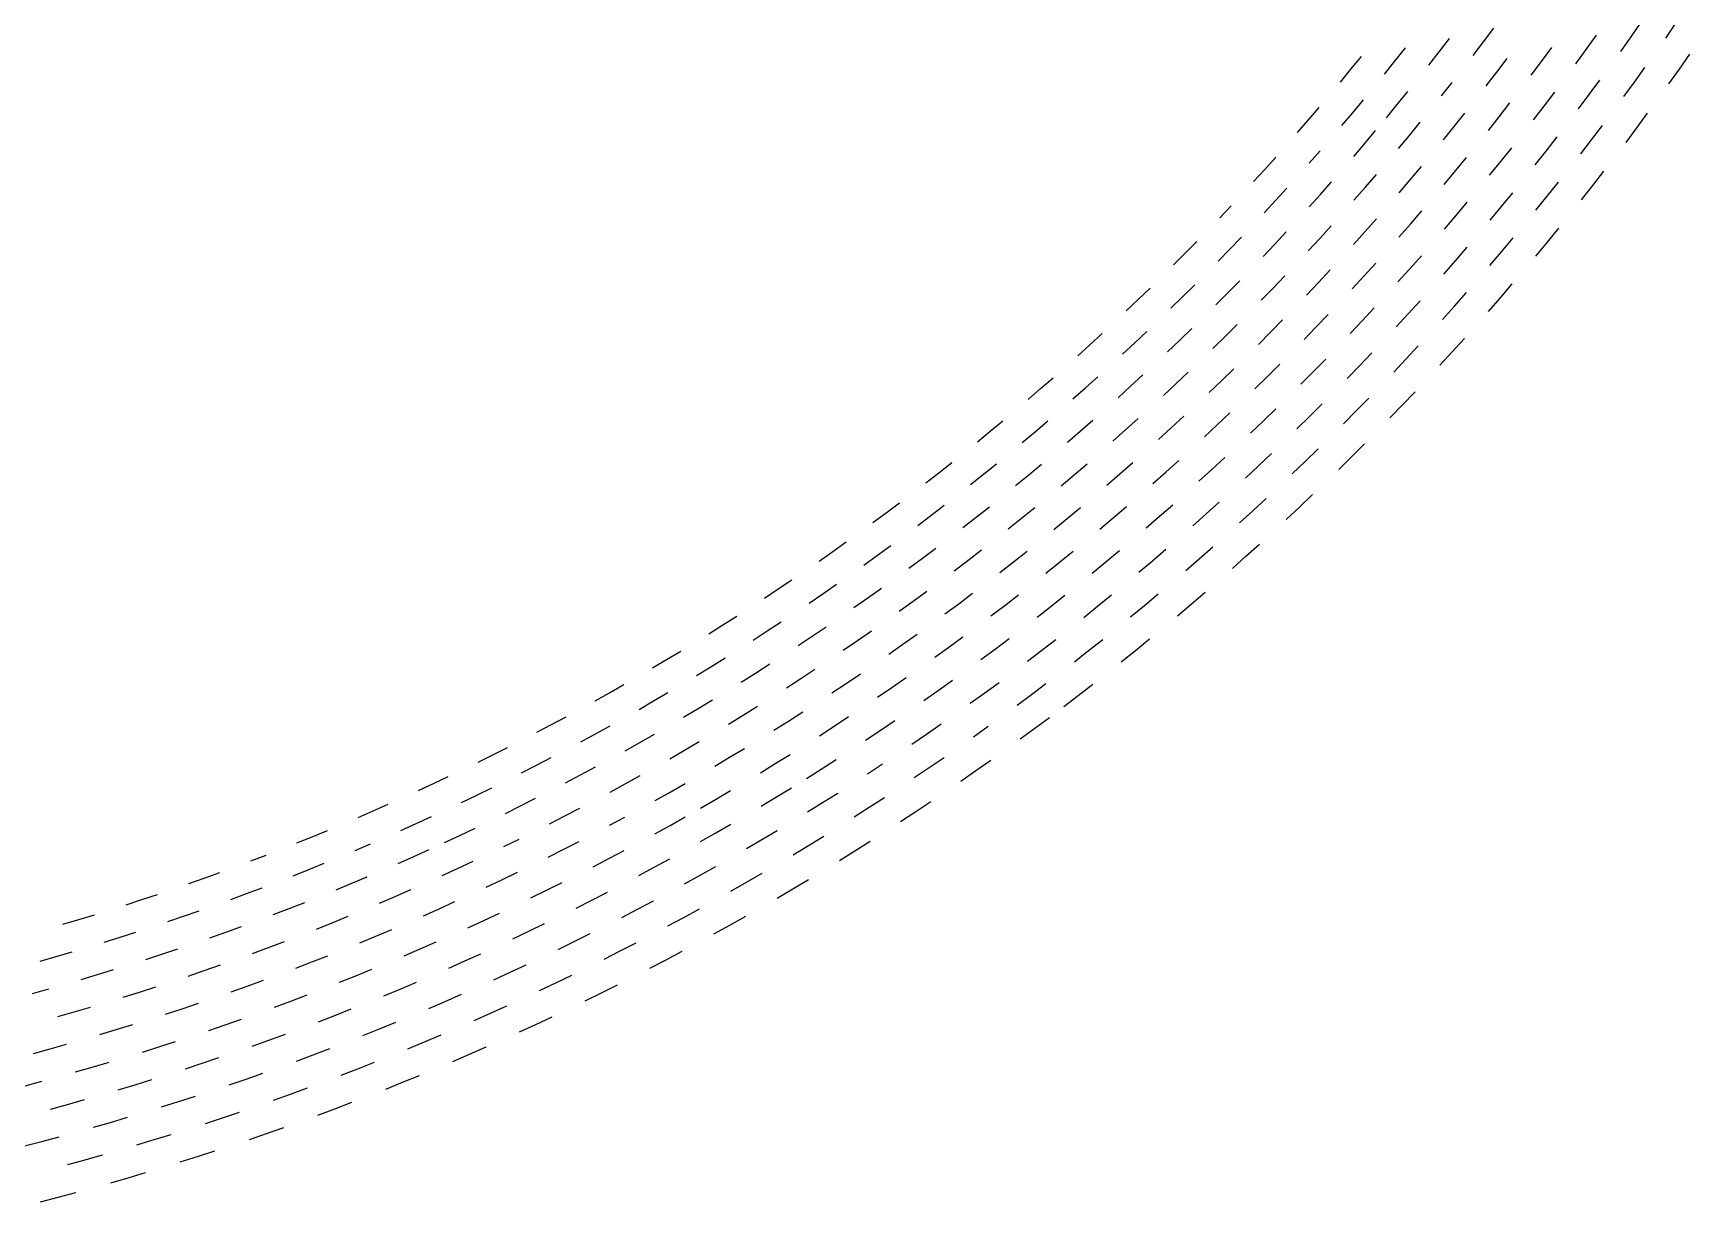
# Model space of a CAD drawing. Header units: metres. Extents: x -298 to 300, y -298 to 299.
# Drawn here: x 73.3 to 243.8, y -288.3 to -168 of the extents above; entities that cross this region are included whole.
import ezdxf

# ---------------------------------------------------------------- set-up
doc = ezdxf.new("R2010")
doc.units = ezdxf.units.M

msp = doc.modelspace()

# ---------------------------------------------------------------- linework, layer by layer
for p, q in [((237.7379, -168.37442, -692.8203), (238.78868, -166.8758, -692.8203)), ((241.30376, -168.49788, -692.8203), (242.35521, -166.97688, -692.8203)), ((217.98906, -169.91817, -692.8203), (219.05003, -168.54347, -692.8203)), ((222.54796, -168.88681, -692.8203), (223.60228, -167.48354, -692.8203)), ((233.12529, -169.68092, -692.8203), (234.18443, -168.21123, -692.8203)), ((236.67772, -169.86642, -692.8203), (237.7379, -168.37442, -692.8203)), ((208.90587, -171.71307, -692.8203), (209.97832, -170.39536, -692.8203)), ((213.44121, -170.86009, -692.8203), (214.50816, -169.51393, -692.8203)), ((216.91954, -171.28618, -692.8203), (217.98906, -169.91817, -692.8203)), ((221.48479, -170.28346, -692.8203), (222.54796, -168.88681, -692.8203)), ((228.51909, -170.89653, -692.8203), (229.58592, -169.45572, -692.8203)), ((232.05699, -171.14395, -692.8203), (233.12529, -169.68092, -692.8203)), ((242.71855, -171.6911, -692.8203), (243.79015, -170.161, -692.8203)), ((207.82518, -173.02405, -692.8203), (208.90587, -171.71307, -692.8203)), ((212.36577, -172.19954, -692.8203), (213.44121, -170.86009, -692.8203)), ((222.838, -173.42683, -692.8203), (223.92088, -172.02162, -692.8203)), ((223.92088, -172.02162, -692.8203), (224.99486, -170.60965, -692.8203)), ((227.44322, -172.33064, -692.8203), (228.51909, -170.89653, -692.8203)), ((238.09227, -173.02097, -692.8203), (239.17223, -171.51999, -692.8203)), ((241.63731, -173.21445, -692.8203), (242.71855, -171.6911, -692.8203)), ((218.2429, -174.43301, -692.8203), (219.3322, -173.05661, -692.8203)), ((233.44115, -174.30217, -692.8203), (234.52934, -172.83037, -692.8203)), ((237.00279, -174.51514, -692.8203), (238.09227, -173.02097, -692.8203)), ((204.5338, -176.91594, -692.8203), (205.63908, -175.62553, -692.8203)), ((209.08922, -176.17708, -692.8203), (210.18974, -174.85808, -692.8203)), ((212.55577, -176.69037, -692.8203), (213.65947, -175.3496, -692.8203)), ((213.65947, -175.3496, -692.8203), (214.75462, -174.00195, -692.8203)), ((224.16167, -176.59207, -692.8203), (225.26445, -175.17847, -692.8203)), ((227.6923, -176.92827, -692.8203), (228.7971, -175.49248, -692.8203)), ((228.7971, -175.49248, -692.8203), (229.8928, -174.04979, -692.8203)), ((232.3438, -175.76712, -692.8203), (233.44115, -174.30217, -692.8203)), ((203.42046, -178.19939, -692.8203), (204.5338, -176.91594, -692.8203)), ((207.98045, -177.48914, -692.8203), (209.08922, -176.17708, -692.8203)), ((214.9232, -178.52086, -692.8203), (216.03831, -177.16519, -692.8203)), ((219.53654, -177.6014, -692.8203), (220.64574, -176.21678, -692.8203)), ((223.05003, -177.99875, -692.8203), (224.16167, -176.59207, -692.8203)), ((238.33653, -177.74341, -692.8203), (239.44627, -176.24066, -692.8203)), ((210.32329, -179.351, -692.8203), (211.44371, -178.02417, -692.8203)), ((213.7996, -179.8695, -692.8203), (214.9232, -178.52086, -692.8203)), ((218.41862, -178.979, -692.8203), (219.53654, -177.6014, -692.8203)), ((228.99669, -180.12032, -692.8203), (230.1215, -178.67625, -692.8203)), ((232.55186, -180.42265, -692.8203), (233.67851, -178.95627, -692.8203)), ((233.67851, -178.95627, -692.8203), (234.79594, -177.48285, -692.8203)), ((237.21739, -179.23915, -692.8203), (238.33653, -177.74341, -692.8203)), ((204.60484, -181.38324, -692.8203), (205.7382, -180.09227, -692.8203)), ((209.1945, -180.67076, -692.8203), (210.32329, -179.351, -692.8203)), ((224.32402, -181.19368, -692.8203), (225.45567, -179.77893, -692.8203)), ((227.86278, -181.5573, -692.8203), (228.99669, -180.12032, -692.8203)), ((198.88683, -183.26263, -692.8203), (200.03221, -182.00752, -692.8203)), ((200.03221, -182.00752, -692.8203), (201.1696, -180.74524, -692.8203)), ((215.01323, -183.06946, -692.8203), (216.1569, -181.71309, -692.8203)), ((218.51567, -183.55492, -692.8203), (219.66234, -182.17656, -692.8203)), ((219.66234, -182.17656, -692.8203), (220.80034, -180.79105, -692.8203)), ((223.18346, -182.6013, -692.8203), (224.32402, -181.19368, -692.8203)), ((233.80363, -183.68391, -692.8203), (234.95085, -182.20949, -692.8203)), ((201.15636, -185.21317, -692.8203), (202.31389, -183.94373, -692.8203)), ((205.75865, -184.5872, -692.8203), (206.91216, -183.28891, -692.8203)), ((209.22093, -185.19287, -692.8203), (210.37816, -183.87283, -692.8203)), ((210.37816, -183.87283, -692.8203), (211.52702, -182.54555, -692.8203)), ((213.86101, -184.41861, -692.8203), (215.01323, -183.06946, -692.8203)), ((229.11687, -184.77904, -692.8203), (230.27098, -183.33409, -692.8203)), ((232.6472, -185.15114, -692.8203), (233.80363, -183.68391, -692.8203)), ((195.4038, -186.98459, -692.8203), (196.57262, -185.75124, -692.8203)), ((199.99083, -186.4753, -692.8203), (201.15636, -185.21317, -692.8203)), ((204.59703, -185.87825, -692.8203), (205.75865, -184.5872, -692.8203)), ((219.70891, -186.7809, -692.8203), (220.87584, -185.39497, -692.8203)), ((223.23741, -187.23328, -692.8203), (224.40715, -185.82516, -692.8203)), ((224.40715, -185.82516, -692.8203), (225.56798, -184.40979, -692.8203)), ((227.95372, -186.2167, -692.8203), (229.11687, -184.77904, -692.8203)), ((210.35368, -188.42233, -692.8203), (211.53117, -187.0951, -692.8203)), ((215.02391, -187.64645, -692.8203), (216.1964, -186.28992, -692.8203)), ((218.53325, -188.15948, -692.8203), (219.70891, -186.7809, -692.8203)), ((196.447, -190.21751, -692.8203), (197.63615, -188.97752, -692.8203)), ((201.0637, -189.7073, -692.8203), (202.2495, -188.43834, -692.8203)), ((204.50975, -190.39972, -692.8203), (205.69981, -189.1091, -692.8203)), ((205.69981, -189.1091, -692.8203), (206.8817, -187.81107, -692.8203)), ((209.1679, -189.74217, -692.8203), (210.35368, -188.42233, -692.8203)), ((213.84288, -188.9956, -692.8203), (215.02391, -187.64645, -692.8203)), ((224.41014, -190.48555, -692.8203), (225.60027, -189.07002, -692.8203)), ((229.12273, -189.50888, -692.8203), (230.30669, -188.06367, -692.8203)), ((190.65166, -191.844, -692.8203), (191.85112, -190.64034, -692.8203)), ((191.85112, -190.64034, -692.8203), (193.04301, -189.42918, -692.8203)), ((195.2501, -191.45003, -692.8203), (196.447, -190.21751, -692.8203)), ((199.86998, -190.96881, -692.8203), (201.0637, -189.7073, -692.8203)), ((214.9547, -192.25061, -692.8203), (216.15611, -190.8944, -692.8203)), ((219.67552, -191.41315, -692.8203), (220.87157, -190.02731, -692.8203)), ((223.21117, -191.89359, -692.8203), (224.41014, -190.48555, -692.8203)), ((227.92967, -190.94662, -692.8203), (229.12273, -189.50888, -692.8203)), ((205.56096, -193.65668, -692.8203), (206.77147, -192.35939, -692.8203)), ((210.24931, -192.99828, -692.8203), (211.45555, -191.67159, -692.8203)), ((213.74474, -193.59927, -692.8203), (214.9547, -192.25061, -692.8203)), ((218.47081, -192.79146, -692.8203), (219.67552, -191.41315, -692.8203)), ((187.00804, -195.40948, -692.8203), (188.23009, -194.22859, -692.8203)), ((191.6132, -195.10216, -692.8203), (192.83318, -193.8924, -692.8203)), ((196.24144, -194.70802, -692.8203), (197.45879, -193.46921, -692.8203)), ((199.66899, -195.48676, -692.8203), (200.89116, -194.2264, -692.8203)), ((200.89116, -194.2264, -692.8203), (202.10533, -192.95842, -692.8203)), ((204.34227, -194.94635, -692.8203), (205.56096, -193.65668, -692.8203)), ((209.03471, -194.31738, -692.8203), (210.24931, -192.99828, -692.8203)), ((224.29668, -195.2146, -692.8203), (225.51659, -193.79955, -692.8203)), ((185.77867, -196.58266, -692.8203), (187.00804, -195.40948, -692.8203)), ((190.38567, -196.30426, -692.8203), (191.6132, -195.10216, -692.8203)), ((195.01628, -195.93918, -692.8203), (196.24144, -194.70802, -692.8203)), ((214.8048, -196.88066, -692.8203), (216.03539, -195.52527, -692.8203)), ((218.32732, -197.44975, -692.8203), (219.56139, -196.07222, -692.8203)), ((219.56139, -196.07222, -692.8203), (220.78673, -194.68698, -692.8203)), ((223.06786, -196.62196, -692.8203), (224.29668, -195.2146, -692.8203)), ((200.63799, -198.76915, -692.8203), (201.88072, -197.50264, -692.8203)), ((205.34148, -198.22867, -692.8203), (206.58073, -196.93263, -692.8203)), ((208.82079, -198.91724, -692.8203), (210.06425, -197.59935, -692.8203)), ((210.06425, -197.59935, -692.8203), (211.29942, -196.2737, -692.8203)), ((213.56572, -198.2283, -692.8203), (214.8048, -196.88066, -692.8203)), ((182.04643, -200.0556, -692.8203), (183.29778, -198.90578, -692.8203)), ((186.658, -199.86401, -692.8203), (187.908, -198.68523, -692.8203)), ((191.29472, -199.58618, -692.8203), (192.5429, -198.3783, -692.8203)), ((194.7017, -200.45074, -692.8203), (195.95525, -199.22145, -692.8203)), ((195.95525, -199.22145, -692.8203), (197.20097, -197.98431, -692.8203)), ((199.38725, -200.02785, -692.8203), (200.63799, -198.76915, -692.8203)), ((204.0941, -199.51688, -692.8203), (205.34148, -198.22867, -692.8203)), ((219.3286, -200.79745, -692.8203), (220.58372, -199.41345, -692.8203)), ((180.78789, -201.19759, -692.8203), (182.04643, -200.0556, -692.8203)), ((185.40056, -201.03493, -692.8203), (186.658, -199.86401, -692.8203)), ((190.03899, -200.78621, -692.8203), (191.29472, -199.58618, -692.8203)), ((209.79802, -202.22427, -692.8203), (211.0623, -200.90018, -692.8203)), ((214.57347, -201.5355, -692.8203), (215.8333, -200.18144, -692.8203)), ((218.06468, -202.17355, -692.8203), (219.3286, -200.79745, -692.8203)), ((190.89513, -204.0911, -692.8203), (192.17162, -202.88562, -692.8203)), ((195.58788, -203.75652, -692.8203), (196.86217, -202.52158, -692.8203)), ((200.30357, -203.33427, -692.8203), (201.57506, -202.06973, -692.8203)), ((203.76451, -204.11, -692.8203), (205.04082, -202.82373, -692.8203)), ((205.04082, -202.82373, -692.8203), (206.30894, -201.52948, -692.8203)), ((208.52538, -203.54042, -692.8203), (209.79802, -202.22427, -692.8203)), ((213.30516, -202.88164, -692.8203), (214.57347, -201.5355, -692.8203)), ((175.68248, -205.68584, -692.8203), (176.9694, -204.5758, -692.8203)), ((176.9694, -204.5758, -692.8203), (178.24931, -203.45772, -692.8203)), ((180.29796, -205.63904, -692.8203), (181.58446, -204.50005, -692.8203)), ((181.58446, -204.50005, -692.8203), (182.86375, -203.353, -692.8203)), ((184.94127, -205.50687, -692.8203), (186.22679, -204.33871, -692.8203)), ((186.22679, -204.33871, -692.8203), (187.50499, -203.16254, -692.8203)), ((189.61107, -205.28856, -692.8203), (190.89513, -204.0911, -692.8203)), ((194.30583, -204.98343, -692.8203), (195.58788, -203.75652, -692.8203)), ((199.02415, -204.5908, -692.8203), (200.30357, -203.33427, -692.8203)), ((204.65831, -207.4406, -692.8203), (205.95549, -206.14864, -692.8203)), ((209.44969, -206.87196, -692.8203), (210.74321, -205.54991, -692.8203)), ((212.92345, -207.59787, -692.8203), (214.22154, -206.2539, -692.8203)), ((214.22154, -206.2539, -692.8203), (215.51115, -204.90182, -692.8203)), ((171.7802, -208.96718, -692.8203), (173.08788, -207.88158, -692.8203)), ((176.3958, -209.00731, -692.8203), (177.70354, -207.89273, -692.8203)), ((181.04088, -208.96259, -692.8203), (182.34825, -207.81885, -692.8203)), ((185.71404, -208.83226, -692.8203), (187.0205, -207.6592, -692.8203)), ((190.4138, -208.6156, -692.8203), (191.71873, -207.41302, -692.8203)), ((195.13878, -208.31187, -692.8203), (196.4417, -207.07965, -692.8203)), ((198.57915, -209.1743, -692.8203), (199.88744, -207.92044, -692.8203)), ((199.88744, -207.92044, -692.8203), (201.18773, -206.6584, -692.8203)), ((203.35301, -208.72441, -692.8203), (204.65831, -207.4406, -692.8203)), ((208.14787, -208.18585, -692.8203), (209.44969, -206.87196, -692.8203)), ((170.46574, -210.04457, -692.8203), (171.7802, -208.96718, -692.8203)), ((175.08104, -210.11368, -692.8203), (176.3958, -209.00731, -692.8203)), ((179.7263, -210.09811, -692.8203), (181.04088, -208.96259, -692.8203)), ((184.40025, -209.99712, -692.8203), (185.71404, -208.83226, -692.8203)), ((189.1013, -209.80997, -692.8203), (190.4138, -208.6156, -692.8203)), ((193.82811, -209.53592, -692.8203), (195.13878, -208.31187, -692.8203)), ((199.3889, -212.52634, -692.8203), (200.71825, -211.26733, -692.8203)), ((204.19322, -212.07817, -692.8203), (205.51958, -210.789, -692.8203)), ((208.97874, -211.58052, -692.8203), (210.30199, -210.26123, -692.8203)), ((166.48204, -213.22697, -692.8203), (167.81657, -212.1745, -692.8203)), ((171.09526, -213.38298, -692.8203), (172.43065, -212.30156, -692.8203)), ((175.7401, -213.4549, -692.8203), (177.07591, -212.34431, -692.8203)), ((180.4152, -213.44194, -692.8203), (181.75078, -212.302, -692.8203)), ((185.11906, -213.34334, -692.8203), (186.4539, -212.17387, -692.8203)), ((189.85027, -213.15834, -692.8203), (191.18382, -211.95918, -692.8203)), ((193.26799, -214.10687, -692.8203), (194.6074, -212.88626, -692.8203)), ((194.6074, -212.88626, -692.8203), (195.93907, -211.65724, -692.8203)), ((198.05168, -213.777, -692.8203), (199.3889, -212.52634, -692.8203)), ((202.85875, -213.35898, -692.8203), (204.19322, -212.07817, -692.8203)), ((207.64726, -212.89148, -692.8203), (208.97874, -211.58052, -692.8203)), ((165.14085, -214.27103, -692.8203), (166.48204, -213.22697, -692.8203)), ((169.75304, -214.456, -692.8203), (171.09526, -213.38298, -692.8203)), ((174.39738, -214.55707, -692.8203), (175.7401, -213.4549, -692.8203)), ((179.0725, -214.57346, -692.8203), (180.4152, -213.44194, -692.8203)), ((183.7769, -214.5044, -692.8203), (185.11906, -213.34334, -692.8203)), ((188.5092, -214.3491, -692.8203), (189.85027, -213.15834, -692.8203)), ((161.07823, -217.35245, -692.8203), (162.43889, -216.33382, -692.8203)), ((189.20396, -217.718, -692.8203), (190.56621, -216.5228, -692.8203)), ((193.99315, -217.47827, -692.8203), (195.35374, -216.253, -692.8203)), ((198.80736, -217.15085, -692.8203), (200.16576, -215.89537, -692.8203)), ((203.60362, -216.77391, -692.8203), (204.95964, -215.48824, -692.8203)), ((159.71117, -218.36252, -692.8203), (161.07823, -217.35245, -692.8203)), ((164.31737, -218.66324, -692.8203), (165.6862, -217.62424, -692.8203)), ((165.6862, -217.62424, -692.8203), (167.04845, -216.57668, -692.8203)), ((168.95787, -218.88089, -692.8203), (170.32793, -217.81276, -692.8203)), ((170.32793, -217.81276, -692.8203), (171.69127, -216.73605, -692.8203)), ((173.63121, -219.01465, -692.8203), (175.002, -217.91719, -692.8203)), ((175.002, -217.91719, -692.8203), (176.36583, -216.81114, -692.8203)), ((178.33598, -219.06374, -692.8203), (179.70695, -217.93672, -692.8203)), ((179.70695, -217.93672, -692.8203), (181.07079, -216.80113, -692.8203)), ((183.07079, -219.0273, -692.8203), (184.44145, -217.87057, -692.8203)), ((184.44145, -217.87057, -692.8203), (185.80473, -216.70528, -692.8203)), ((187.83427, -218.90463, -692.8203), (189.20396, -217.718, -692.8203)), ((192.62492, -218.69498, -692.8203), (193.99315, -217.47827, -692.8203)), ((197.44102, -218.39778, -692.8203), (198.80736, -217.15085, -692.8203)), ((202.23949, -218.05104, -692.8203), (203.60362, -216.77391, -692.8203)), ((154.18016, -222.31647, -692.8203), (155.57225, -221.341, -692.8203)), ((155.57225, -221.341, -692.8203), (156.95811, -220.35684, -692.8203)), ((160.17204, -221.72841, -692.8203), (161.56029, -220.71538, -692.8203)), ((164.80772, -222.03343, -692.8203), (166.19768, -220.99127, -692.8203)), ((169.47777, -222.25517, -692.8203), (170.869, -221.1837, -692.8203)), ((174.1809, -222.39285, -692.8203), (175.57292, -221.29184, -692.8203)), ((178.91563, -222.4456, -692.8203), (180.30785, -221.31487, -692.8203)), ((183.68065, -222.41266, -692.8203), (185.07256, -221.25201, -692.8203)), ((188.47447, -222.29324, -692.8203), (189.86552, -221.10251, -692.8203)), ((193.29546, -222.08679, -692.8203), (194.68504, -220.8658, -692.8203)), ((198.09935, -221.83076, -692.8203), (199.48735, -220.57951, -692.8203)), ((158.77751, -222.73273, -692.8203), (160.17204, -221.72841, -692.8203)), ((163.41118, -223.06685, -692.8203), (164.80772, -222.03343, -692.8203)), ((168.07976, -223.31792, -692.8203), (169.47777, -222.25517, -692.8203)), ((172.78197, -223.48509, -692.8203), (174.1809, -222.39285, -692.8203)), ((177.51634, -223.56758, -692.8203), (178.91563, -222.4456, -692.8203)), ((182.28148, -223.56453, -692.8203), (183.68065, -222.41266, -692.8203)), ((187.07603, -223.47522, -692.8203), (188.47447, -222.29324, -692.8203)), ((191.89818, -223.29904, -692.8203), (193.29546, -222.08679, -692.8203)), ((196.7036, -223.07329, -692.8203), (198.09935, -221.83076, -692.8203)), ((149.96751, -225.19012, -692.8203), (151.37773, -224.24106, -692.8203)), ((154.55626, -225.69292, -692.8203), (155.96959, -224.71503, -692.8203)), ((148.55132, -226.13033, -692.8203), (149.96751, -225.19012, -692.8203)), ((153.13689, -226.66193, -692.8203), (154.55626, -225.69292, -692.8203)), ((157.76079, -227.11227, -692.8203), (159.1829, -226.11423, -692.8203)), ((159.1829, -226.11423, -692.8203), (160.59874, -225.10728, -692.8203)), ((162.42174, -227.48048, -692.8203), (163.84605, -226.45317, -692.8203)), ((163.84605, -226.45317, -692.8203), (165.2639, -225.41695, -692.8203)), ((167.1184, -227.76569, -692.8203), (168.54436, -226.70888, -692.8203)), ((168.54436, -226.70888, -692.8203), (169.96367, -225.64316, -692.8203)), ((173.27647, -226.88051, -692.8203), (174.6967, -225.78506, -692.8203)), ((178.04088, -226.96722, -692.8203), (179.46153, -225.84187, -692.8203)), ((182.83629, -226.9682, -692.8203), (184.25688, -225.81276, -692.8203)), ((187.66106, -226.88287, -692.8203), (189.08092, -225.69713, -692.8203)), ((191.04295, -227.955, -692.8203), (192.46959, -226.74791, -692.8203)), ((192.46959, -226.74791, -692.8203), (193.8886, -225.5319, -692.8203)), ((144.26756, -228.89735, -692.8203), (145.70128, -227.98398, -692.8203)), ((171.84935, -227.96701, -692.8203), (173.27647, -226.88051, -692.8203)), ((176.61314, -228.08362, -692.8203), (178.04088, -226.96722, -692.8203)), ((181.40855, -228.11472, -692.8203), (182.83629, -226.9682, -692.8203)), ((186.23375, -228.05968, -692.8203), (187.66106, -226.88287, -692.8203)), ((142.82811, -229.80171, -692.8203), (144.26756, -228.89735, -692.8203)), ((147.39903, -230.44827, -692.8203), (148.84239, -229.51521, -692.8203)), ((148.84239, -229.51521, -692.8203), (150.27989, -228.5731, -692.8203)), ((152.0103, -231.01459, -692.8203), (153.45714, -230.05257, -692.8203)), ((153.45714, -230.05257, -692.8203), (154.89781, -229.08147, -692.8203)), ((158.1104, -230.5085, -692.8203), (159.55382, -229.50818, -692.8203)), ((162.80089, -230.88211, -692.8203), (164.24663, -229.85233, -692.8203)), ((167.52733, -231.1725, -692.8203), (168.97472, -230.11305, -692.8203)), ((138.476, -232.46034, -692.8203), (139.9323, -231.58325, -692.8203)), ((156.66063, -231.49974, -692.8203), (158.1104, -230.5085, -692.8203)), ((161.3488, -231.90277, -692.8203), (162.80089, -230.88211, -692.8203)), ((166.07329, -232.22282, -692.8203), (167.52733, -231.1725, -692.8203)), ((170.83281, -232.45901, -692.8203), (172.2882, -231.3788, -692.8203)), ((172.2882, -231.3788, -692.8203), (173.7368, -230.28946, -692.8203)), ((175.62596, -232.61052, -692.8203), (177.0822, -231.5002, -692.8203)), ((177.0822, -231.5002, -692.8203), (178.53142, -230.38077, -692.8203)), ((180.45122, -232.67665, -692.8203), (181.9077, -231.53603, -692.8203)), ((181.9077, -231.53603, -692.8203), (183.35704, -230.3863, -692.8203)), ((185.26122, -232.6931, -692.8203), (186.71776, -231.52222, -692.8203)), ((186.71776, -231.52222, -692.8203), (188.16698, -230.3422, -692.8203)), ((137.01427, -233.32828, -692.8203), (138.476, -232.46034, -692.8203)), ((141.56755, -234.08942, -692.8203), (143.03404, -233.19289, -692.8203)), ((143.03404, -233.19289, -692.8203), (144.49474, -232.28716, -692.8203)), ((147.6339, -233.84595, -692.8203), (149.09862, -232.91132, -692.8203)), ((152.2744, -234.41858, -692.8203), (153.7426, -233.45482, -692.8203)), ((132.59654, -235.87682, -692.8203), (134.07445, -235.03656, -692.8203)), ((146.16331, -234.77135, -692.8203), (147.6339, -233.84595, -692.8203)), ((150.80016, -235.37311, -692.8203), (152.2744, -234.41858, -692.8203)), ((155.47679, -235.89375, -692.8203), (156.95415, -234.90984, -692.8203)), ((156.95415, -234.90984, -692.8203), (158.42534, -233.91669, -692.8203)), ((161.67192, -235.31882, -692.8203), (163.1455, -234.29604, -692.8203)), ((166.42625, -235.6446, -692.8203), (167.90178, -234.59198, -692.8203)), ((171.2158, -235.88635, -692.8203), (172.69273, -234.80363, -692.8203)), ((176.03899, -236.04333, -692.8203), (177.51677, -234.93034, -692.8203)), ((180.84758, -236.15063, -692.8203), (182.32603, -235.00737, -692.8203)), ((131.11333, -236.7078, -692.8203), (132.59654, -235.87682, -692.8203)), ((135.64622, -237.58302, -692.8203), (137.13475, -236.72359, -692.8203)), ((137.13475, -236.72359, -692.8203), (138.6179, -235.85481, -692.8203)), ((141.7169, -237.49194, -692.8203), (143.20476, -236.59439, -692.8203)), ((160.19188, -236.33234, -692.8203), (161.67192, -235.31882, -692.8203)), ((164.94408, -236.68797, -692.8203), (166.42625, -235.6446, -692.8203)), ((169.7321, -236.95976, -692.8203), (171.2158, -235.88635, -692.8203)), ((174.55424, -237.14703, -692.8203), (176.03899, -236.04333, -692.8203)), ((179.36192, -237.2846, -692.8203), (180.84758, -236.15063, -692.8203)), ((126.632744, -239.1446, -692.8203), (128.1314, -238.34172, -692.8203)), ((140.2235, -238.38016, -692.8203), (141.7169, -237.49194, -692.8203)), ((144.84386, -239.09816, -692.8203), (146.34172, -238.18094, -692.8203)), ((146.34172, -238.18094, -692.8203), (147.83372, -237.25432, -692.8203)), ((151.0078, -238.78957, -692.8203), (152.50352, -237.83365, -692.8203)), ((155.71391, -239.31688, -692.8203), (157.21281, -238.3314, -692.8203)), ((176.36943, -239.52448, -692.8203), (177.86925, -238.40924, -692.8203)), ((125.12908, -239.93808, -692.8203), (126.632744, -239.1446, -692.8203)), ((129.63866, -240.9269, -692.8203), (131.14842, -240.10507, -692.8203)), ((131.14842, -240.10507, -692.8203), (132.653, -239.27382, -692.8203)), ((135.70995, -240.98828, -692.8203), (137.21996, -240.12834, -692.8203)), ((149.50609, -239.73607, -692.8203), (151.0078, -238.78957, -692.8203)), ((154.20879, -240.29292, -692.8203), (155.71391, -239.31688, -692.8203)), ((158.95073, -240.76778, -692.8203), (160.45866, -239.76193, -692.8203)), ((160.45866, -239.76193, -692.8203), (161.96025, -238.74667, -692.8203)), ((163.73051, -241.15971, -692.8203), (165.24077, -240.12387, -692.8203)), ((165.24077, -240.12387, -692.8203), (166.74449, -239.07858, -692.8203)), ((170.05864, -240.40193, -692.8203), (171.56395, -239.32637, -692.8203)), ((174.86266, -240.63026, -692.8203), (176.36943, -239.52448, -692.8203)), ((120.58849, -242.26166, -692.8203), (122.106865, -241.49664, -692.8203)), ((134.19463, -241.83871, -692.8203), (135.70995, -240.98828, -692.8203)), ((138.79564, -242.6725, -692.8203), (140.31609, -241.79317, -692.8203)), ((140.31609, -241.79317, -692.8203), (141.83104, -240.90431, -692.8203)), ((144.96556, -242.51878, -692.8203), (146.48491, -241.60071, -692.8203)), ((119.0653, -243.01712, -692.8203), (120.58849, -242.26166, -692.8203)), ((123.54876, -244.11887, -692.8203), (125.07873, -243.33522, -692.8203)), ((125.07873, -243.33522, -692.8203), (126.60375, -242.54199, -692.8203)), ((129.6168, -244.33269, -692.8203), (131.14793, -243.51096, -692.8203)), ((143.44048, -243.42729, -692.8203), (144.96556, -242.51878, -692.8203)), ((148.12785, -244.10205, -692.8203), (149.65709, -243.16411, -692.8203)), ((149.65709, -243.16411, -692.8203), (151.18028, -242.21657, -692.8203)), ((152.85649, -244.69583, -692.8203), (154.38927, -243.7282, -692.8203)), ((154.38927, -243.7282, -692.8203), (155.916, -242.75093, -692.8203)), ((159.16093, -244.21008, -692.8203), (160.69048, -243.20285, -692.8203)), ((163.97038, -244.60904, -692.8203), (165.50237, -243.57161, -692.8203)), ((165.50237, -243.57161, -692.8203), (167.02776, -242.52457, -692.8203)), ((170.30101, -243.89062, -692.8203), (171.82835, -242.81339, -692.8203)), ((112.92577, -245.94295, -692.8203), (114.46752, -245.22595, -692.8203)), ((114.46752, -245.22595, -692.8203), (116.00475, -244.4993, -692.8203)), ((128.08049, -245.1448, -692.8203), (129.6168, -244.33269, -692.8203)), ((132.65923, -246.09389, -692.8203), (134.2014, -245.253, -692.8203)), ((134.2014, -245.253, -692.8203), (135.7382, -244.40245, -692.8203)), ((138.83128, -246.09515, -692.8203), (140.37328, -245.2155, -692.8203)), ((168.76683, -244.95827, -692.8203), (170.30101, -243.89062, -692.8203)), ((117.38024, -247.15692, -692.8203), (118.92956, -246.41194, -692.8203)), ((118.92956, -246.41194, -692.8203), (120.47411, -245.65726, -692.8203)), ((123.441216, -247.52307, -692.8203), (124.99261, -246.74002, -692.8203)), ((137.28374, -246.96509, -692.8203), (138.83128, -246.09515, -692.8203)), ((141.95287, -247.75734, -692.8203), (143.50523, -246.85808, -692.8203)), ((143.50523, -246.85808, -692.8203), (145.05186, -245.94908, -692.8203)), ((148.22191, -247.54082, -692.8203), (149.77269, -246.6022, -692.8203)), ((149.77269, -246.6022, -692.8203), (151.31761, -245.65385, -692.8203)), ((152.98003, -248.1424, -692.8203), (154.53453, -247.17389, -692.8203)), ((154.53453, -247.17389, -692.8203), (156.08287, -246.19563, -692.8203)), ((159.33574, -247.66335, -692.8203), (160.88701, -246.65494, -692.8203)), ((164.12444, -248.10307, -692.8203), (165.67851, -247.06451, -692.8203)), ((106.71435, -248.71368, -692.8203), (108.273735, -248.03564, -692.8203)), ((108.273735, -248.03564, -692.8203), (109.82879, -247.34782, -692.8203)), ((112.704704, -249.33331, -692.8203), (114.26775, -248.61765, -692.8203)), ((121.88488, -248.29636, -692.8203), (123.441216, -247.52307, -692.8203)), ((126.43853, -249.36014, -692.8203), (128.00139, -248.55824, -692.8203)), ((128.00139, -248.55824, -692.8203), (129.55913, -247.74654, -692.8203)), ((132.60875, -249.51637, -692.8203), (134.17247, -248.67572, -692.8203)), ((138.83128, -249.52658, -692.8203), (140.39482, -248.64685, -692.8203)), ((157.77812, -248.66197, -692.8203), (159.33574, -247.66335, -692.8203)), ((162.56389, -249.13185, -692.8203), (164.12444, -248.10307, -692.8203)), ((102.01104, -250.6889, -692.8203), (103.58294, -250.04034, -692.8203)), ((111.13708, -250.03917, -692.8203), (112.704704, -249.33331, -692.8203)), ((115.61181, -251.29137, -692.8203), (117.187126, -250.55739, -692.8203)), ((117.187126, -250.55739, -692.8203), (118.757805, -249.81354, -692.8203)), ((137.26219, -250.39644, -692.8203), (138.83128, -249.52658, -692.8203)), ((141.96037, -251.19742, -692.8203), (143.53435, -250.29802, -692.8203)), ((143.53435, -250.29802, -692.8203), (145.10265, -249.38876, -692.8203)), ((148.28044, -250.9891, -692.8203), (149.85289, -250.05003, -692.8203)), ((153.06798, -251.59897, -692.8203), (154.64415, -250.62984, -692.8203)), ((100.43505, -251.32758, -692.8203), (102.01104, -250.6889, -692.8203)), ((106.40807, -252.09746, -692.8203), (107.98876, -251.42126, -692.8203)), ((112.4475, -252.72955, -692.8203), (114.03191, -252.01543, -692.8203)), ((121.720024, -251.70676, -692.8203), (123.29772, -250.93443, -692.8203)), ((126.301994, -252.7803, -692.8203), (127.886406, -251.97919, -692.8203)), ((127.886406, -251.97919, -692.8203), (129.46568, -251.16812, -692.8203)), ((132.5225, -252.94675, -692.8203), (134.10771, -252.10657, -692.8203)), ((146.70201, -251.91827, -692.8203), (148.28044, -250.9891, -692.8203)), ((151.48564, -252.55821, -692.8203), (153.06798, -251.59897, -692.8203)), ((156.2578, -253.14839, -692.8203), (157.84373, -252.15913, -692.8203)), ((157.84373, -252.15913, -692.8203), (159.42351, -251.15991, -692.8203)), ((95.68334, -253.18408, -692.8203), (97.27111, -252.57518, -692.8203)), ((101.64098, -254.06631, -692.8203), (103.23412, -253.42001, -692.8203)), ((110.858574, -253.43373, -692.8203), (112.4475, -252.72955, -692.8203)), ((115.3612, -254.69658, -692.8203), (116.95794, -253.9641, -692.8203)), ((116.95794, -253.9641, -692.8203), (118.55004, -253.22162, -692.8203)), ((130.93199, -253.77696, -692.8203), (132.5225, -252.94675, -692.8203)), ((135.60869, -254.69568, -692.8203), (137.20482, -253.83606, -692.8203)), ((137.20482, -253.83606, -692.8203), (138.79552, -252.96646, -692.8203)), ((141.93217, -254.64612, -692.8203), (143.52782, -253.74683, -692.8203)), ((89.29467, -255.51956, -692.8203), (90.89733, -254.95073, -692.8203)), ((90.89733, -254.95073, -692.8203), (92.49633, -254.37186, -692.8203)), ((100.043755, -254.70262, -692.8203), (101.64098, -254.06631, -692.8203)), ((104.459404, -256.1502, -692.8203), (106.065544, -255.48619, -692.8203)), ((106.065544, -255.48619, -692.8203), (107.667534, -254.81207, -692.8203)), ((119.91491, -255.88484, -692.8203), (121.519035, -255.12376, -692.8203)), ((121.519035, -255.12376, -692.8203), (123.11828, -254.35263, -692.8203)), ((126.12951, -256.20743, -692.8203), (127.735405, -255.40735, -692.8203)), ((140.33086, -255.53539, -692.8203), (141.93217, -254.64612, -692.8203)), ((145.09703, -256.29523, -692.8203), (146.70299, -255.37604, -692.8203)), ((146.70299, -255.37604, -692.8203), (148.30315, -254.44678, -692.8203)), ((151.46288, -256.0562, -692.8203), (153.06725, -255.09698, -692.8203)), ((82.84905, -257.69385, -692.8203), (84.46557, -257.16544, -692.8203)), ((84.46557, -257.16544, -692.8203), (86.07873, -256.62692, -692.8203)), ((93.615715, -257.14713, -692.8203), (95.22851, -256.55115, -692.8203)), ((95.22851, -256.55115, -692.8203), (96.837456, -255.94507, -692.8203)), ((99.61614, -258.0817, -692.8203), (101.23461, -257.448, -692.8203)), ((108.92907, -257.52576, -692.8203), (110.543755, -256.83362, -692.8203)), ((110.543755, -256.83362, -692.8203), (112.154045, -256.13135, -692.8203)), ((115.074394, -258.10745, -692.8203), (116.69256, -257.3767, -692.8203)), ((124.51855, -256.99744, -692.8203), (126.12951, -256.20743, -692.8203)), ((129.17082, -258.03333, -692.8203), (130.78813, -257.21408, -692.8203)), ((130.78813, -257.21408, -692.8203), (132.40025, -256.38467, -692.8203)), ((135.49376, -258.14258, -692.8203), (137.11162, -257.28363, -692.8203)), ((149.85246, -257.00537, -692.8203), (151.46288, -256.0562, -692.8203)), ((77.97985, -259.21793, -692.8203), (79.60613, -258.7201, -692.8203)), ((87.12798, -259.42944, -692.8203), (88.7553, -258.87415, -692.8203)), ((88.7553, -258.87415, -692.8203), (90.37902, -258.30865, -692.8203)), ((97.993706, -258.7052, -692.8203), (99.61614, -258.0817, -692.8203)), ((104.0592, -259.54117, -692.8203), (105.6867, -258.87955, -692.8203)), ((113.45159, -258.82803, -692.8203), (115.074394, -258.10745, -692.8203)), ((119.6563, -259.3066, -692.8203), (121.28191, -258.54706, -692.8203)), ((133.87059, -258.99136, -692.8203), (135.49376, -258.14258, -692.8203)), ((138.61626, -259.87067, -692.8203), (140.24486, -258.9921, -692.8203)), ((140.24486, -258.9921, -692.8203), (141.8679, -258.10327, -692.8203)), ((144.98582, -259.79187, -692.8203), (146.61388, -258.87323, -692.8203)), ((76.35052, -259.70557, -692.8203), (77.97985, -259.21793, -692.8203)), ((82.22546, -261.03384, -692.8203), (83.86297, -260.5093, -692.8203)), ((91.46557, -261.097, -692.8203), (93.1032, -260.5144, -692.8203)), ((93.1032, -260.5144, -692.8203), (94.737175, -259.92157, -692.8203)), ((102.42748, -260.19254, -692.8203), (104.0592, -259.54117, -692.8203)), ((108.55651, -260.9284, -692.8203), (110.19262, -260.23853, -692.8203)), ((118.02593, -260.0559, -692.8203), (119.6563, -259.3066, -692.8203)), ((122.65087, -261.20828, -692.8203), (124.28832, -260.42993, -692.8203)), ((124.28832, -260.42993, -692.8203), (125.92089, -259.64127, -692.8203)), ((128.96928, -261.47632, -692.8203), (130.60826, -260.65826, -692.8203)), ((143.35197, -260.7003, -692.8203), (144.98582, -259.79187, -692.8203)), ((75.64312, -263.02887, -692.8203), (77.29339, -262.54562, -692.8203)), ((80.58465, -261.5481, -692.8203), (82.22546, -261.03384, -692.8203)), ((86.53094, -262.7828, -692.8203), (88.179375, -262.2312, -692.8203)), ((95.86077, -262.69522, -692.8203), (97.508354, -262.08502, -692.8203)), ((97.508354, -262.08502, -692.8203), (99.15203, -261.46448, -692.8203)), ((106.91607, -261.60797, -692.8203), (108.55651, -260.9284, -692.8203)), ((111.458244, -262.95038, -692.8203), (113.10699, -262.24225, -692.8203)), ((113.10699, -262.24225, -692.8203), (114.75121, -261.52377, -692.8203)), ((127.32519, -262.28406, -692.8203), (128.96928, -261.47632, -692.8203)), ((132.04741, -263.28226, -692.8203), (133.69768, -262.44485, -692.8203)), ((133.69768, -262.44485, -692.8203), (135.34264, -261.59708, -692.8203)), ((138.41661, -263.36374, -692.8203), (140.06737, -262.48624, -692.8203)), ((73.98986, -263.50174, -692.8203), (75.64312, -263.02887, -692.8203)), ((84.87908, -263.32407, -692.8203), (86.53094, -262.7828, -692.8203)), ((90.89538, -264.46356, -692.8203), (92.55419, -263.88452, -692.8203)), ((100.31249, -264.22296, -692.8203), (101.969536, -263.58478, -692.8203)), ((101.969536, -263.58478, -692.8203), (103.62255, -262.93622, -692.8203)), ((116.05291, -264.21857, -692.8203), (117.709465, -263.48154, -692.8203)), ((117.709465, -263.48154, -692.8203), (119.36138, -262.73413, -692.8203)), ((122.362785, -264.64517, -692.8203), (124.021904, -263.86853, -692.8203)), ((136.76042, -264.23083, -692.8203), (138.41661, -263.36374, -692.8203)), ((78.23846, -265.38504, -692.8203), (79.903496, -264.88544, -692.8203)), ((79.903496, -264.88544, -692.8203), (81.5653, -264.3754, -692.8203)), ((89.2329, -265.0322, -692.8203), (90.89538, -264.46356, -692.8203)), ((95.31762, -266.0749, -692.8203), (96.98644, -265.46805, -692.8203)), ((104.81963, -265.67902, -692.8203), (106.48571, -265.0125, -692.8203)), ((106.48571, -265.0125, -692.8203), (108.147575, -264.33554, -692.8203)), ((111.05578, -266.367, -692.8203), (112.725945, -265.66132, -692.8203)), ((120.698845, -265.41138, -692.8203), (122.362785, -264.64517, -692.8203)), ((125.394646, -266.52786, -692.8203), (127.06548, -265.73215, -692.8203)), ((127.06548, -265.73215, -692.8203), (128.73131, -264.92596, -692.8203)), ((131.7595, -266.7695, -692.8203), (133.43181, -265.93375, -692.8203)), ((73.22497, -266.82092, -692.8203), (74.89916, -266.35278, -692.8203)), ((82.54809, -267.202, -692.8203), (84.22442, -266.6753, -692.8203)), ((84.22442, -266.6753, -692.8203), (85.89733, -266.13806, -692.8203)), ((93.64495, -266.67126, -692.8203), (95.31762, -266.0749, -692.8203)), ((98.11425, -268.24005, -692.8203), (99.79662, -267.6156, -692.8203)), ((99.79662, -267.6156, -692.8203), (101.47503, -266.9806, -692.8203)), ((109.381096, -267.0622, -692.8203), (111.05578, -266.367, -692.8203)), ((113.99578, -268.37134, -692.8203), (115.67852, -267.64713, -692.8203)), ((115.67852, -267.64713, -692.8203), (117.35662, -266.91238, -692.8203)), ((130.08195, -267.59476, -692.8203), (131.7595, -266.7695, -692.8203)), ((75.81066, -269.2032, -692.8203), (77.49975, -268.71875, -692.8203)), ((77.49975, -268.71875, -692.8203), (79.18572, -268.22372, -692.8203)), ((86.91778, -268.95135, -692.8203), (88.60491, -268.3972, -692.8203)), ((88.60491, -268.3972, -692.8203), (90.28857, -267.83243, -692.8203)), ((102.6397, -269.73737, -692.8203), (104.33135, -269.08447, -692.8203)), ((104.33135, -269.08447, -692.8203), (106.01885, -268.42093, -692.8203)), ((118.66216, -269.6054, -692.8203), (120.35253, -268.8519, -692.8203)), ((120.35253, -268.8519, -692.8203), (122.03814, -268.08777, -692.8203)), ((125.01867, -270.00702, -692.8203), (126.71148, -269.21353, -692.8203)), ((80.13506, -271.06177, -692.8203), (81.83575, -270.55014, -692.8203)), ((81.83575, -270.55014, -692.8203), (83.53307, -270.02786, -692.8203)), ((91.34637, -270.63193, -692.8203), (93.04394, -270.0499, -692.8203)), ((93.04394, -270.0499, -692.8203), (94.73785, -269.45724, -692.8203)), ((97.54046, -271.6322, -692.8203), (99.244194, -271.01126, -692.8203)), ((107.220146, -271.162, -692.8203), (108.920586, -270.4803, -692.8203)), ((108.920586, -270.4803, -692.8203), (110.61675, -269.78793, -692.8203)), ((113.56304, -271.80206, -692.8203), (115.26733, -271.0805, -692.8203)), ((123.32079, -270.78986, -692.8203), (125.01867, -270.00702, -692.8203)), ((73.30126, -273.00116, -692.8203), (75.014275, -272.5324, -692.8203)), ((75.014275, -272.5324, -692.8203), (76.7243, -272.05292, -692.8203)), ((84.520195, -272.85303, -692.8203), (86.23199, -272.31384, -692.8203)), ((86.23199, -272.31384, -692.8203), (87.9403, -271.76392, -692.8203)), ((95.83288, -272.2424, -692.8203), (97.54046, -271.6322, -692.8203)), ((102.093376, -273.14285, -692.8203), (103.80645, -272.4933, -692.8203)), ((111.85424, -272.51288, -692.8203), (113.56304, -271.80206, -692.8203)), ((118.198235, -273.07425, -692.8203), (119.910576, -272.32352, -692.8203)), ((77.64013, -274.902, -692.8203), (79.36498, -274.40598, -692.8203)), ((79.36498, -274.40598, -692.8203), (81.08666, -273.8991, -692.8203)), ((88.96496, -274.5757, -692.8203), (90.68743, -274.00858, -692.8203)), ((90.68743, -274.00858, -692.8203), (92.4063, -273.43063, -692.8203)), ((100.37621, -273.78165, -692.8203), (102.093376, -273.14285, -692.8203)), ((106.70129, -274.5808, -692.8203), (108.42327, -273.90228, -692.8203)), ((116.48119, -273.81424, -692.8203), (118.198235, -273.07425, -692.8203)), ((72.44726, -276.32498, -692.8203), (74.181206, -275.8615, -692.8203)), ((82.04034, -276.73578, -692.8203), (83.7766, -276.2121, -692.8203)), ((83.7766, -276.2121, -692.8203), (85.509514, -275.6775, -692.8203)), ((93.468376, -276.22858, -692.8203), (95.2011, -275.63312, -692.8203)), ((95.2011, -275.63312, -692.8203), (96.930046, -275.0268, -692.8203)), ((104.97503, -275.2485, -692.8203), (106.70129, -274.5808, -692.8203)), ((109.5675, -276.66586, -692.8203), (111.302666, -275.96924, -692.8203)), ((111.302666, -275.96924, -692.8203), (113.03338, -275.26175, -692.8203)), ((76.81225, -278.24133, -692.8203), (78.5581, -277.75043, -692.8203)), ((88.24816, -277.9495, -692.8203), (89.99181, -277.38678, -692.8203)), ((98.029045, -277.8105, -692.8203), (99.77154, -277.18634, -692.8203)), ((99.77154, -277.18634, -692.8203), (101.510124, -276.5513, -692.8203)), ((75.06335, -278.72125, -692.8203), (76.81225, -278.24133, -692.8203)), ((81.238884, -280.0905, -692.8203), (82.99621, -279.57178, -692.8203)), ((86.50091, -278.50125, -692.8203), (88.24816, -277.9495, -692.8203)), ((91.0205, -280.1972, -692.8203), (92.77825, -279.61703, -692.8203)), ((92.77825, -279.61703, -692.8203), (94.53234, -279.02585, -692.8203)), ((102.58404, -279.34293, -692.8203), (104.336174, -278.69012, -692.8203)), ((104.336174, -278.69012, -692.8203), (106.08422, -278.0263, -692.8203)), ((79.478264, -280.5982, -692.8203), (81.238884, -280.0905, -692.8203)), ((85.72582, -281.8713, -692.8203), (87.494255, -281.32437, -692.8203)), ((95.53521, -281.84378, -692.8203), (97.303276, -281.23517, -692.8203)), ((97.303276, -281.23517, -692.8203), (99.0675, -280.61548, -692.8203)), ((72.40484, -282.5181, -692.8203), (74.17773, -282.05478, -692.8203)), ((74.17773, -282.05478, -692.8203), (75.947624, -281.58038, -692.8203)), ((83.95397, -282.40717, -692.8203), (85.72582, -281.8713, -692.8203)), ((90.20837, -283.60278, -692.8203), (91.98766, -283.0276, -692.8203)), ((76.833855, -284.43893, -692.8203), (78.618645, -283.94775, -692.8203)), ((78.618645, -283.94775, -692.8203), (80.40032, -283.4454, -692.8203)), ((88.42547, -284.16678, -692.8203), (90.20837, -283.60278, -692.8203)), ((81.25933, -286.31046, -692.8203), (83.0559, -285.7914, -692.8203)), ((83.0559, -285.7914, -692.8203), (84.849174, -285.2611, -692.8203)), ((74.04125, -288.27344, -692.8203), (75.850395, -287.7997, -692.8203)), ((75.850395, -287.7997, -692.8203), (77.65649, -287.3146, -692.8203))]:
    msp.add_line(p, q)

doc.saveas('drawing.dxf')
